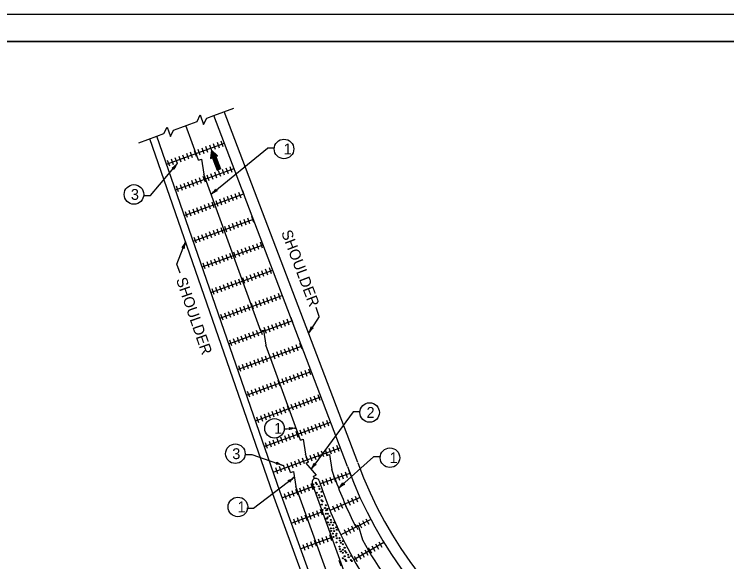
# Model space of a CAD drawing. Extents: x 997.6 to 1036.5, y 998.9 to 1022.4.
# Drawn here: x 1011.07 to 1024.19, y 1011.92 to 1022 of the extents above; entities that cross this region are included whole.
import ezdxf

# ---------------------------------------------------------------- set-up
doc = ezdxf.new("R2010")
doc.units = 0
for name, color, linetype in [('Level 1', 7, 'Continuous'), ('Level 10', 7, 'Continuous'), ('Level 11', 7, 'Continuous'), ('Level 14', 7, 'Continuous'), ('Level 2', 7, 'Continuous')]:
    doc.layers.add(name, color=color, linetype=linetype)

msp = doc.modelspace()

# ---------------------------------------------------------------- linework, layer by layer
at = {"layer": 'Level 1'}
for p, q in [((1014.744, 1020.137), (1015.11, 1020.271)), ((1017.394, 1013.744), (1014.935, 1020.207)), ((1017.203, 1013.671), (1014.744, 1020.137)), ((1014.133, 1019.915), (1014.303, 1019.977)), ((1014.462, 1019.313), (1014.23, 1019.95)), ((1013.361, 1019.634), (1013.693, 1019.755)), ((1015.829, 1013.173), (1013.565, 1019.708)), ((1015.957, 1013.218), (1013.693, 1019.755)), ((1014.917, 1019.559), (1014.878, 1019.665)), ((1013.871, 1019.239), (1014.938, 1019.627)), ((1014.564, 1019.431), (1014.526, 1019.537)), ((1014.635, 1019.457), (1014.596, 1019.563)), ((1014.706, 1019.483), (1014.667, 1019.588)), ((1014.694, 1018.684), (1015.731, 1019.534)), ((1014.776, 1019.508), (1014.738, 1019.614)), ((1014.847, 1019.534), (1014.808, 1019.64)), ((1015.856, 1019.534), (1015.731, 1019.534)), ((1014.212, 1019.303), (1014.174, 1019.408)), ((1014.283, 1019.329), (1014.244, 1019.434)), ((1014.353, 1019.354), (1014.315, 1019.46)), ((1014.424, 1019.38), (1014.385, 1019.486)), ((1014.494, 1019.406), (1014.455, 1019.511)), ((1013.93, 1019.2), (1013.892, 1019.306)), ((1014.001, 1019.226), (1013.962, 1019.331)), ((1014.071, 1019.251), (1014.033, 1019.357)), ((1014.142, 1019.277), (1014.103, 1019.383)), ((1014.462, 1019.313), (1014.513, 1019.332)), ((1014.513, 1019.332), (1014.556, 1019.056)), ((1013.575, 1018.661), (1014.071, 1019.251)), ((1014.035, 1018.766), (1015.116, 1019.159)), ((1014.94, 1019.036), (1014.901, 1019.141)), ((1015.01, 1019.061), (1014.972, 1019.167)), ((1015.081, 1019.087), (1015.042, 1019.193)), ((1014.587, 1018.907), (1014.549, 1019.013)), ((1015.608, 1016.165), (1014.556, 1019.056)), ((1014.658, 1018.933), (1014.619, 1019.039)), ((1014.728, 1018.959), (1014.69, 1019.064)), ((1014.799, 1018.984), (1014.76, 1019.09)), ((1014.869, 1019.01), (1014.831, 1019.116)), ((1014.235, 1018.779), (1014.197, 1018.884)), ((1014.305, 1018.805), (1014.267, 1018.91)), ((1014.376, 1018.83), (1014.337, 1018.936)), ((1014.446, 1018.856), (1014.408, 1018.962)), ((1014.517, 1018.882), (1014.478, 1018.987)), ((1014.094, 1018.727), (1014.055, 1018.833)), ((1014.164, 1018.753), (1014.126, 1018.859)), ((1015.315, 1018.64), (1015.276, 1018.746)), ((1013.45, 1018.661), (1013.575, 1018.661)), ((1014.199, 1018.294), (1015.293, 1018.692)), ((1014.962, 1018.512), (1014.924, 1018.618)), ((1015.033, 1018.538), (1014.994, 1018.643)), ((1015.103, 1018.563), (1015.065, 1018.669)), ((1015.174, 1018.589), (1015.135, 1018.695)), ((1015.244, 1018.614), (1015.206, 1018.72)), ((1014.61, 1018.383), (1014.572, 1018.489)), ((1014.681, 1018.409), (1014.642, 1018.515)), ((1014.751, 1018.435), (1014.712, 1018.54)), ((1014.821, 1018.461), (1014.783, 1018.566)), ((1014.892, 1018.486), (1014.853, 1018.592)), ((1014.258, 1018.255), (1014.219, 1018.361)), ((1014.328, 1018.281), (1014.29, 1018.386)), ((1014.399, 1018.306), (1014.36, 1018.412)), ((1014.469, 1018.332), (1014.431, 1018.438)), ((1014.54, 1018.358), (1014.501, 1018.463)), ((1014.362, 1017.821), (1015.471, 1018.225)), ((1015.338, 1018.116), (1015.299, 1018.222)), ((1015.408, 1018.142), (1015.369, 1018.248)), ((1015.479, 1018.167), (1015.44, 1018.273)), ((1014.985, 1017.988), (1014.947, 1018.094)), ((1015.056, 1018.014), (1015.017, 1018.119)), ((1015.126, 1018.039), (1015.087, 1018.145)), ((1015.197, 1018.065), (1015.158, 1018.171)), ((1015.267, 1018.091), (1015.229, 1018.196)), ((1014.633, 1017.86), (1014.594, 1017.965)), ((1014.703, 1017.885), (1014.665, 1017.991)), ((1014.774, 1017.911), (1014.735, 1018.017)), ((1014.844, 1017.937), (1014.806, 1018.042)), ((1014.915, 1017.962), (1014.876, 1018.068)), ((1014.421, 1017.782), (1014.383, 1017.888)), ((1014.492, 1017.808), (1014.453, 1017.914)), ((1014.562, 1017.834), (1014.524, 1017.939)), ((1014.06, 1017.401), (1014.222, 1017.81)), ((1014.526, 1017.349), (1015.649, 1017.757)), ((1015.36, 1017.593), (1015.322, 1017.698)), ((1015.431, 1017.618), (1015.392, 1017.724)), ((1015.501, 1017.644), (1015.463, 1017.75)), ((1015.572, 1017.669), (1015.533, 1017.775)), ((1015.642, 1017.695), (1015.604, 1017.801)), ((1015.008, 1017.464), (1014.969, 1017.57)), ((1015.078, 1017.49), (1015.04, 1017.595)), ((1015.149, 1017.516), (1015.11, 1017.621)), ((1015.219, 1017.541), (1015.181, 1017.647)), ((1015.29, 1017.567), (1015.251, 1017.673)), ((1014.656, 1017.336), (1014.617, 1017.441)), ((1014.726, 1017.361), (1014.688, 1017.467)), ((1014.797, 1017.387), (1014.758, 1017.493)), ((1014.867, 1017.413), (1014.828, 1017.518)), ((1014.937, 1017.438), (1014.899, 1017.544)), ((1014.122, 1017.231), (1014.06, 1017.401)), ((1014.585, 1017.31), (1014.547, 1017.416)), ((1015.735, 1017.197), (1015.697, 1017.303)), ((1015.806, 1017.222), (1015.767, 1017.328)), ((1014.69, 1016.876), (1015.827, 1017.29)), ((1015.383, 1017.069), (1015.344, 1017.174)), ((1015.453, 1017.094), (1015.415, 1017.2)), ((1015.524, 1017.12), (1015.485, 1017.226)), ((1015.594, 1017.146), (1015.556, 1017.251)), ((1015.665, 1017.171), (1015.626, 1017.277)), ((1015.031, 1016.94), (1014.992, 1017.046)), ((1015.101, 1016.966), (1015.063, 1017.071)), ((1015.172, 1016.992), (1015.133, 1017.097)), ((1015.242, 1017.017), (1015.203, 1017.123)), ((1015.312, 1017.043), (1015.274, 1017.149)), ((1014.749, 1016.837), (1014.71, 1016.943)), ((1014.819, 1016.863), (1014.781, 1016.969)), ((1014.89, 1016.889), (1014.851, 1016.994)), ((1014.96, 1016.914), (1014.922, 1017.02)), ((1014.853, 1016.404), (1016.004, 1016.823)), ((1015.758, 1016.673), (1015.72, 1016.779)), ((1015.829, 1016.699), (1015.79, 1016.804)), ((1015.899, 1016.724), (1015.86, 1016.83)), ((1015.97, 1016.75), (1015.931, 1016.856)), ((1015.406, 1016.545), (1015.367, 1016.65)), ((1015.476, 1016.57), (1015.438, 1016.676)), ((1015.547, 1016.596), (1015.508, 1016.702)), ((1015.617, 1016.622), (1015.578, 1016.728)), ((1015.688, 1016.647), (1015.649, 1016.753)), ((1015.053, 1016.416), (1015.015, 1016.522)), ((1015.124, 1016.442), (1015.085, 1016.547)), ((1015.194, 1016.468), (1015.156, 1016.573)), ((1015.265, 1016.493), (1015.226, 1016.599)), ((1015.335, 1016.519), (1015.297, 1016.625)), ((1016.684, 1016.436), (1016.626, 1016.598)), ((1014.912, 1016.365), (1014.874, 1016.47)), ((1014.983, 1016.391), (1014.944, 1016.496)), ((1016.133, 1016.277), (1016.095, 1016.383)), ((1016.204, 1016.303), (1016.165, 1016.409)), ((1016.684, 1016.436), (1016.487, 1016.129)), ((1015.017, 1015.931), (1016.182, 1016.355)), ((1015.781, 1016.149), (1015.742, 1016.255)), ((1015.851, 1016.175), (1015.813, 1016.28)), ((1015.922, 1016.201), (1015.883, 1016.306)), ((1015.993, 1016.226), (1015.954, 1016.332)), ((1016.063, 1016.252), (1016.024, 1016.358)), ((1015.428, 1016.021), (1015.39, 1016.126)), ((1015.499, 1016.047), (1015.46, 1016.152)), ((1015.569, 1016.072), (1015.531, 1016.178)), ((1015.64, 1016.098), (1015.601, 1016.204)), ((1015.608, 1016.165), (1015.659, 1016.183)), ((1015.659, 1016.183), (1015.702, 1015.907)), ((1015.71, 1016.123), (1015.672, 1016.229)), ((1015.076, 1015.892), (1015.038, 1015.998)), ((1015.147, 1015.918), (1015.108, 1016.024)), ((1015.217, 1015.944), (1015.179, 1016.049)), ((1015.288, 1015.969), (1015.249, 1016.075)), ((1015.358, 1015.995), (1015.319, 1016.101)), ((1015.181, 1015.459), (1016.36, 1015.888)), ((1016.339, 1014.157), (1015.702, 1015.907)), ((1016.156, 1015.754), (1016.117, 1015.859)), ((1016.226, 1015.779), (1016.188, 1015.885)), ((1016.297, 1015.805), (1016.258, 1015.911)), ((1016.367, 1015.83), (1016.329, 1015.936)), ((1015.803, 1015.625), (1015.765, 1015.731)), ((1015.874, 1015.651), (1015.835, 1015.757)), ((1015.944, 1015.677), (1015.906, 1015.783)), ((1016.015, 1015.702), (1015.976, 1015.808)), ((1016.085, 1015.728), (1016.047, 1015.834)), ((1015.451, 1015.497), (1015.413, 1015.602)), ((1015.522, 1015.523), (1015.483, 1015.628)), ((1015.592, 1015.548), (1015.554, 1015.654)), ((1015.663, 1015.574), (1015.624, 1015.68)), ((1015.733, 1015.6), (1015.694, 1015.705)), ((1015.24, 1015.42), (1015.201, 1015.525)), ((1015.31, 1015.446), (1015.272, 1015.551)), ((1015.381, 1015.471), (1015.342, 1015.577)), ((1016.531, 1015.358), (1016.493, 1015.464)), ((1015.345, 1014.986), (1016.538, 1015.42)), ((1016.179, 1015.23), (1016.14, 1015.335)), ((1016.249, 1015.256), (1016.211, 1015.361)), ((1016.32, 1015.281), (1016.281, 1015.387)), ((1016.39, 1015.307), (1016.352, 1015.413)), ((1016.461, 1015.332), (1016.422, 1015.438)), ((1015.826, 1015.102), (1015.788, 1015.207)), ((1015.897, 1015.127), (1015.858, 1015.233)), ((1015.967, 1015.153), (1015.929, 1015.259)), ((1016.038, 1015.178), (1015.999, 1015.284)), ((1016.108, 1015.204), (1016.07, 1015.31)), ((1015.474, 1014.973), (1015.435, 1015.079)), ((1015.544, 1014.999), (1015.506, 1015.104)), ((1015.615, 1015.024), (1015.576, 1015.13)), ((1015.685, 1015.05), (1015.647, 1015.156)), ((1015.756, 1015.076), (1015.717, 1015.181)), ((1015.403, 1014.947), (1015.365, 1015.053)), ((1015.508, 1014.513), (1016.716, 1014.953)), ((1016.56, 1014.836), (1016.522, 1014.942)), ((1016.631, 1014.862), (1016.592, 1014.968)), ((1016.701, 1014.888), (1016.663, 1014.993)), ((1016.208, 1014.708), (1016.169, 1014.814)), ((1016.278, 1014.734), (1016.24, 1014.84)), ((1016.349, 1014.76), (1016.31, 1014.865)), ((1016.419, 1014.785), (1016.381, 1014.891)), ((1016.49, 1014.811), (1016.451, 1014.917)), ((1015.856, 1014.58), (1015.817, 1014.685)), ((1015.926, 1014.606), (1015.888, 1014.711)), ((1015.996, 1014.631), (1015.958, 1014.737)), ((1016.067, 1014.657), (1016.028, 1014.763)), ((1016.137, 1014.683), (1016.099, 1014.788)), ((1017.307, 1014.682), (1016.535, 1013.622)), ((1017.432, 1014.682), (1017.307, 1014.682)), ((1015.574, 1014.477), (1015.535, 1014.583)), ((1015.644, 1014.503), (1015.606, 1014.608)), ((1015.715, 1014.528), (1015.676, 1014.634)), ((1015.785, 1014.554), (1015.747, 1014.66)), ((1015.672, 1014.041), (1016.893, 1014.486)), ((1016.58, 1014.312), (1016.541, 1014.417)), ((1016.651, 1014.337), (1016.612, 1014.443)), ((1016.721, 1014.363), (1016.682, 1014.469)), ((1016.791, 1014.388), (1016.753, 1014.494)), ((1016.862, 1014.414), (1016.823, 1014.52)), ((1016.227, 1014.183), (1016.189, 1014.289)), ((1016.298, 1014.209), (1016.259, 1014.315)), ((1016.368, 1014.235), (1016.33, 1014.34)), ((1016.439, 1014.26), (1016.4, 1014.366)), ((1016.509, 1014.286), (1016.471, 1014.392)), ((1015.875, 1014.055), (1015.837, 1014.16)), ((1015.946, 1014.081), (1015.907, 1014.186)), ((1016.016, 1014.106), (1015.977, 1014.212)), ((1016.086, 1014.132), (1016.048, 1014.238)), ((1016.157, 1014.158), (1016.118, 1014.263)), ((1016.338, 1014.157), (1016.389, 1014.176)), ((1016.389, 1014.176), (1016.432, 1013.9)), ((1015.734, 1014.003), (1015.696, 1014.109)), ((1015.805, 1014.029), (1015.766, 1014.135)), ((1015.834, 1013.568), (1017.071, 1014.018)), ((1016.978, 1013.924), (1016.939, 1014.03)), ((1017.048, 1013.95), (1017.01, 1014.056)), ((1015.318, 1013.893), (1015.443, 1013.893)), ((1015.443, 1013.893), (1016.017, 1013.692)), ((1016.486, 1013.754), (1016.432, 1013.901)), ((1016.625, 1013.796), (1016.587, 1013.902)), ((1016.696, 1013.822), (1016.657, 1013.928)), ((1016.766, 1013.848), (1016.728, 1013.953)), ((1016.837, 1013.873), (1016.798, 1013.979)), ((1016.804, 1013.921), (1016.821, 1013.876)), ((1016.821, 1013.876), (1016.872, 1013.895)), ((1016.907, 1013.899), (1016.869, 1014.005)), ((1016.872, 1013.895), (1016.914, 1013.618)), ((1016.273, 1013.668), (1016.235, 1013.773)), ((1016.343, 1013.694), (1016.305, 1013.799)), ((1016.414, 1013.719), (1016.375, 1013.825)), ((1016.484, 1013.753), (1016.436, 1013.736)), ((1016.484, 1013.745), (1016.446, 1013.851)), ((1016.555, 1013.771), (1016.516, 1013.876)), ((1017.682, 1013.849), (1017.041, 1013.272)), ((1017.807, 1013.849), (1017.682, 1013.849)), ((1015.921, 1013.539), (1015.882, 1013.645)), ((1015.991, 1013.565), (1015.953, 1013.671)), ((1016.062, 1013.591), (1016.023, 1013.696)), ((1016.132, 1013.616), (1016.094, 1013.722)), ((1016.157, 1013.563), (1016.118, 1013.671)), ((1016.203, 1013.642), (1016.164, 1013.748)), ((1016.436, 1013.736), (1016.628, 1013.514)), ((1016.968, 1013.47), (1016.914, 1013.618)), ((1017.224, 1013.62), (1017.262, 1013.513)), ((1016.157, 1013.563), (1016.208, 1013.582)), ((1016.208, 1013.582), (1016.251, 1013.306)), ((1016.579, 1013.496), (1016.628, 1013.514)), ((1016.596, 1013.45), (1016.579, 1013.496)), ((1017.25, 1013.545), (1016.702, 1013.352)), ((1016.948, 1013.499), (1016.986, 1013.393)), ((1017.019, 1013.524), (1017.056, 1013.418)), ((1017.09, 1013.549), (1017.127, 1013.443)), ((1017.16, 1013.574), (1017.198, 1013.468)), ((1015.473, 1012.908), (1016.225, 1013.475)), ((1017.369, 1011.128), (1016.555, 1013.363)), ((1016.736, 1013.424), (1016.774, 1013.318)), ((1016.807, 1013.449), (1016.844, 1013.343)), ((1016.878, 1013.474), (1016.915, 1013.368)), ((1016.576, 1013.306), (1016.005, 1013.098)), ((1016.575, 1013.306), (1016.005, 1013.098)), ((1016.575, 1013.306), (1016.005, 1013.098)), ((1016.575, 1013.306), (1016.005, 1013.098)), ((1016.575, 1013.306), (1016.005, 1013.098)), ((1016.857, 1011.64), (1016.251, 1013.306)), ((1016.293, 1013.143), (1016.255, 1013.249)), ((1016.364, 1013.169), (1016.325, 1013.274)), ((1016.434, 1013.194), (1016.396, 1013.3)), ((1016.505, 1013.22), (1016.466, 1013.326)), ((1016.575, 1013.245), (1016.537, 1013.351)), ((1016.638, 1010.95), (1015.829, 1013.171)), ((1016.766, 1010.996), (1015.957, 1013.218)), ((1016.082, 1013.066), (1016.043, 1013.172)), ((1016.152, 1013.092), (1016.114, 1013.198)), ((1016.223, 1013.118), (1016.184, 1013.223)), ((1017.437, 1013.101), (1016.881, 1012.865)), ((1017.276, 1013.094), (1017.32, 1012.991)), ((1017.345, 1013.124), (1017.389, 1013.02)), ((1017, 1012.977), (1017.044, 1012.873)), ((1017.069, 1013.006), (1017.113, 1012.903)), ((1017.138, 1013.036), (1017.182, 1012.932)), ((1017.207, 1013.065), (1017.251, 1012.961)), ((1015.348, 1012.908), (1015.473, 1012.908)), ((1016.746, 1012.836), (1016.177, 1012.628)), ((1016.746, 1012.836), (1016.177, 1012.628)), ((1016.746, 1012.836), (1016.177, 1012.628)), ((1016.746, 1012.836), (1016.177, 1012.628)), ((1016.676, 1012.75), (1016.638, 1012.856)), ((1016.746, 1012.776), (1016.708, 1012.882)), ((1016.931, 1012.948), (1016.975, 1012.844)), ((1016.253, 1012.596), (1016.215, 1012.702)), ((1016.323, 1012.622), (1016.285, 1012.728)), ((1016.394, 1012.648), (1016.356, 1012.754)), ((1016.465, 1012.673), (1016.426, 1012.779)), ((1016.535, 1012.699), (1016.496, 1012.805)), ((1016.605, 1012.725), (1016.567, 1012.83)), ((1017.545, 1012.711), (1017.595, 1012.611)), ((1017.637, 1012.694), (1017.08, 1012.416)), ((1017.277, 1012.577), (1017.327, 1012.476)), ((1017.344, 1012.61), (1017.394, 1012.51)), ((1017.353, 1012.567), (1017.401, 1012.592)), ((1017.401, 1012.592), (1017.48, 1012.324)), ((1017.411, 1012.644), (1017.461, 1012.543)), ((1017.478, 1012.678), (1017.528, 1012.577)), ((1017.142, 1012.51), (1017.193, 1012.409)), ((1017.209, 1012.543), (1017.26, 1012.443)), ((1016.917, 1012.366), (1016.348, 1012.159)), ((1016.917, 1012.366), (1016.348, 1012.159)), ((1016.917, 1012.366), (1016.348, 1012.159)), ((1016.636, 1012.204), (1016.597, 1012.309)), ((1016.706, 1012.229), (1016.668, 1012.335)), ((1016.777, 1012.255), (1016.738, 1012.361)), ((1016.847, 1012.28), (1016.809, 1012.386)), ((1016.918, 1012.306), (1016.879, 1012.412)), ((1016.424, 1012.127), (1016.386, 1012.232)), ((1016.495, 1012.152), (1016.456, 1012.258)), ((1016.565, 1012.178), (1016.527, 1012.284)), ((1017.876, 1012.275), (1017.321, 1011.955)), ((1017.652, 1012.211), (1017.709, 1012.114)), ((1017.717, 1012.249), (1017.774, 1012.151)), ((1017.782, 1012.286), (1017.839, 1012.189)), ((1017.393, 1012.061), (1017.449, 1011.963)), ((1017.458, 1012.098), (1017.514, 1012.001)), ((1017.523, 1012.136), (1017.579, 1012.039)), ((1017.588, 1012.173), (1017.644, 1012.076)), ((1017.089, 1011.836), (1017.051, 1011.942)), ((1017.328, 1012.024), (1017.384, 1011.926))]:
    msp.add_line(p, q, dxfattribs=at)
for points in [[(1014.303, 1019.977), (1014.435, 1020.025), (1014.491, 1020.145), (1014.555, 1019.969), (1014.612, 1020.089), (1014.744, 1020.137)], [(1013.693, 1019.755), (1013.825, 1019.803), (1013.881, 1019.923), (1013.945, 1019.747), (1014.001, 1019.867), (1014.133, 1019.915)], [(1014.689, 1019.396), (1014.706, 1019.351)], [(1014.69, 1019.403), (1014.71, 1019.352)], [(1014.691, 1019.419), (1014.802, 1019.13)], [(1014.691, 1019.411), (1014.713, 1019.353)], [(1014.692, 1019.43), (1014.807, 1019.132)], [(1014.692, 1019.422), (1014.804, 1019.131)], [(1014.693, 1019.438), (1014.81, 1019.134)], [(1014.694, 1019.446), (1014.813, 1019.135)], [(1014.695, 1019.461), (1014.82, 1019.137)], [(1014.695, 1019.453), (1014.816, 1019.136)], [(1014.696, 1019.468), (1014.823, 1019.138)], [(1014.697, 1019.476), (1014.826, 1019.14)], [(1014.698, 1019.491), (1014.832, 1019.142)], [(1014.698, 1019.484), (1014.829, 1019.141)], [(1014.698, 1019.484), (1014.829, 1019.141)], [(1014.702, 1019.491), (1014.836, 1019.143)], [(1014.708, 1019.486), (1014.839, 1019.145)], [(1014.713, 1019.481), (1014.842, 1019.146)], [(1014.719, 1019.476), (1014.845, 1019.147)], [(1014.725, 1019.471), (1014.848, 1019.148)], [(1014.73, 1019.466), (1014.852, 1019.149)], [(1014.736, 1019.461), (1014.855, 1019.151)], [(1014.741, 1019.456), (1014.858, 1019.152)], [(1014.747, 1019.45), (1014.861, 1019.153)], [(1014.753, 1019.445), (1014.864, 1019.154)], [(1014.758, 1019.44), (1014.782, 1019.379)], [(1014.764, 1019.435), (1014.785, 1019.381)], [(1014.764, 1019.435), (1014.785, 1019.381)], [(1014.77, 1019.43), (1014.788, 1019.382)], [(1014.775, 1019.425), (1014.791, 1019.383)], [(1014.781, 1019.419), (1014.795, 1019.384)], [(1014.787, 1019.414), (1014.798, 1019.386)], [(1014.792, 1019.409), (1014.801, 1019.387)], [(1014.798, 1019.404), (1014.804, 1019.388)], [(1014.804, 1019.399), (1014.807, 1019.389)], [(1014.809, 1019.394), (1014.81, 1019.391)], [(1014.684, 1019.342), (1014.684, 1019.342)], [(1014.685, 1019.357), (1014.69, 1019.344)], [(1014.685, 1019.35), (1014.687, 1019.343)], [(1014.686, 1019.365), (1014.694, 1019.346)], [(1014.687, 1019.373), (1014.697, 1019.347)], [(1014.688, 1019.388), (1014.703, 1019.349)], [(1014.688, 1019.38), (1014.7, 1019.348)]]:
    msp.add_lwpolyline(points, dxfattribs=at)
msp.add_lwpolyline([(1014.699, 1019.495), (1014.684, 1019.342), (1014.716, 1019.354), (1014.802, 1019.13), (1014.866, 1019.155), (1014.78, 1019.379), (1014.812, 1019.391)], close=True, dxfattribs=at)
for centre in [(1016.035, 1019.519), (1013.272, 1018.682), (1017.611, 1014.667), (1015.86, 1014.374), (1015.139, 1013.908), (1017.986, 1013.834), (1015.186, 1012.928)]:
    msp.add_circle(centre, 0.18, dxfattribs=at)
for centre, radius, start, end in [((1013.772, 1019.503), 0.391, 301.2951, 319.9418), ((1013.976, 1019.138), 0.0313, 8.7225, 90.8392), ((1014.37, 1019), 0.391, 139.9479, 158.6167), ((1014.37, 1019), 0.391, 139.9357, 139.9479), ((1013.859, 1017.955), 0.391, 319.6324, 338.2792), ((1014.167, 1017.672), 0.0313, 27.0599, 109.1766), ((1014.586, 1017.665), 0.391, 158.2853, 176.954), ((1014.586, 1017.665), 0.391, 158.273, 158.2853), ((1016.158, 1016.34), 0.391, 327.2405, 345.9092), ((1016.567, 1016.254), 0.0313, 196.0151, 278.1318), ((1016.158, 1016.34), 0.391, 327.2282, 327.2405), ((1016.815, 1015.917), 0.391, 128.5876, 147.2343), ((1015.974, 1016.715), 2.351, 271.5802, 277.0211), ((1016.113, 1014.369), 0.0313, 323.3523, 45.469), ((1016.23, 1014.771), 0.391, 255.9249, 274.5716), ((1016.293, 1013.992), 0.391, 94.5777, 113.2465), ((1016.293, 1013.992), 0.391, 94.5655, 94.5777), ((1015.876, 1013.741), 0.0313, 299.5001, 21.6168), ((1016.146, 1014.061), 0.391, 232.0727, 250.7194), ((1015.887, 1013.323), 0.391, 70.7255, 89.3943), ((1015.887, 1013.323), 0.391, 70.7133, 70.7255), ((1016.219, 1013.852), 0.391, 323.9215, 342.5903), ((1016.851, 1013.392), 0.391, 125.2687, 143.9154), ((1016.219, 1013.852), 0.391, 323.9093, 323.9215), ((1016.622, 1013.742), 0.0313, 192.6961, 274.8128), ((1024.551, 1016.346), 7.82, 200.0001, 270), ((1024.551, 1016.346), 7.616, 200.0001, 270), ((1015.989, 1013.787), 0.391, 288.3844, 307.0312), ((1016.106, 1013.385), 0.0313, 355.8119, 77.9286), ((1016.46, 1013.163), 0.391, 127.0373, 145.7061), ((1016.46, 1013.163), 0.391, 127.0251, 127.0373), ((1016.619, 1013.386), 0.068, 19.9607, 200.0504), ((1024.059, 1015.777), 7.747, 197.7976, 246.8303), ((1024.296, 1016.05), 7.769, 199.4052, 206.6437), ((1016.779, 1013.563), 0.391, 311.9913, 330.6601), ((1017.152, 1013.372), 0.0313, 180.7659, 262.8826), ((1017.303, 1012.982), 0.391, 113.3385, 131.9852), ((1016.779, 1013.563), 0.391, 311.9791, 311.9913), ((1024.296, 1016.05), 7.769, 208.6665, 221.9638)]:
    msp.add_arc(centre, radius, start, end, dxfattribs=at)
at = {"layer": 'Level 10'}
msp.add_line((1007, 1021.5), (1035.5, 1021.5), dxfattribs=at)
at = {"layer": 'Level 11'}
msp.add_lwpolyline([(1007, 1000.5), (1035.5, 1000.5), (1035.5, 1021.5), (1007, 1021.5)], close=True, dxfattribs=at)
at = {"layer": 'Level 14'}
msp.add_line((1000, 1022), (1036, 1022), dxfattribs=at)
at = {"layer": 'Level 2'}
for centre in [(1016.619, 1013.373), (1016.57, 1013.343), (1016.59, 1013.289), (1016.638, 1013.346), (1016.679, 1013.305), (1016.686, 1013.26), (1016.638, 1013.188), (1016.679, 1013.147), (1016.686, 1013.103), (1016.725, 1013.208), (1016.734, 1013.129), (1016.725, 1013.051), (1016.734, 1012.971), (1016.742, 1013.031), (1016.805, 1012.96), (1016.742, 1012.874), (1016.79, 1012.906), (1016.814, 1012.866), (1016.832, 1012.872), (1016.834, 1012.892), (1016.805, 1012.803), (1016.814, 1012.709), (1016.832, 1012.714), (1016.834, 1012.734), (1016.845, 1012.801), (1016.873, 1012.758), (1016.897, 1012.69), (1016.845, 1012.644), (1016.873, 1012.601), (1016.903, 1012.644), (1016.934, 1012.594), (1016.96, 1012.64), (1016.897, 1012.533), (1016.903, 1012.486), (1016.934, 1012.436), (1016.949, 1012.533), (1016.96, 1012.483), (1016.997, 1012.555), (1017.001, 1012.433), (1017.009, 1012.507), (1016.949, 1012.376), (1016.997, 1012.398), (1017.009, 1012.35), (1017.057, 1012.355), (1017.062, 1012.309), (1017.116, 1012.298), (1017.001, 1012.275), (1017.057, 1012.198), (1017.081, 1012.268), (1017.116, 1012.242), (1017.152, 1012.177), (1017.062, 1012.151), (1017.081, 1012.11), (1017.116, 1012.14), (1017.116, 1012.085), (1017.159, 1012.114), (1017.178, 1012.087), (1017.219, 1012.046), (1017.116, 1011.983), (1017.152, 1012.02), (1017.159, 1011.957), (1017.178, 1011.93), (1017.226, 1012.001), (1017.265, 1011.949), (1017.274, 1012.027), (1017.282, 1011.93)]:
    msp.add_circle(centre, 0.00903, dxfattribs=at)
for centre, radius, start, end in [((1014.446, 1018.986), 0.391, 309.3445, 328.0133), ((1014.942, 1018.382), 0.391, 110.6917, 129.3384), ((1014.809, 1018.778), 0.0313, 178.1191, 260.2358), ((1014.446, 1018.986), 0.391, 309.3323, 309.3445)]:
    msp.add_arc(centre, radius, start, end, dxfattribs=at)

# ---------------------------------------------------------------- texts
at = {"layer": 'Level 1'}
for s, p in [('1', (1016.027, 1019.419)), ('3', (1013.215, 1018.582)), ('2', (1017.554, 1014.567)), ('1', (1015.853, 1014.274)), ('3', (1015.082, 1013.808)), ('1', (1017.979, 1013.734)), ('1', (1015.179, 1012.828))]:
    msp.add_text(s, height=0.2, dxfattribs=at).set_placement(p)
for rotation, p in [(290.8235, (1015.98, 1017.983)), (289.1061, (1014.043, 1017.115))]:
    msp.add_text('SHOULDER', height=0.2, rotation=rotation, dxfattribs=at).set_placement(p)

doc.saveas('drawing.dxf')
